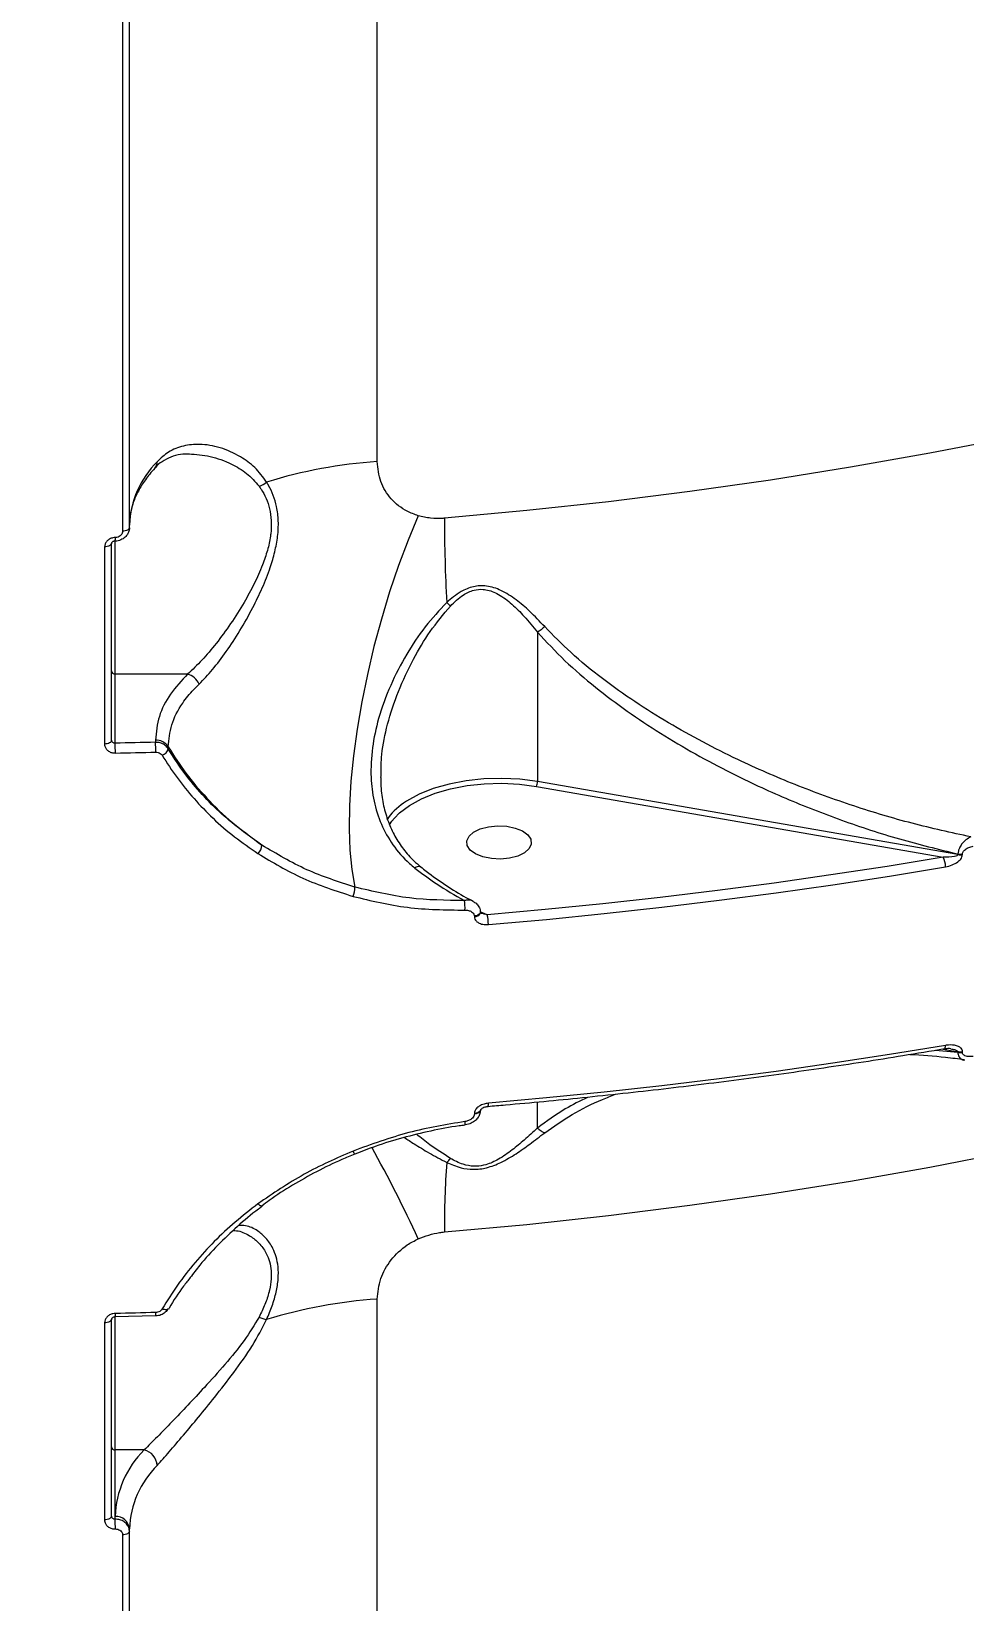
# Model space of a CAD drawing. Header units: millimetres. Extents: x -6901 to 7060, y -7557 to 6158.
# Drawn here: x 1960.5 to 2090.5, y -2262.1 to -2043.5 of the extents above; entities that cross this region are included whole.
import ezdxf

# ---------------------------------------------------------------- set-up
doc = ezdxf.new("R2010")
doc.units = ezdxf.units.MM
for name, color, linetype in [('DIKOM_ОБЪЕКТ', 7, 'Continuous'), ('DIKOM_РАЗМЕР_ЗОНА', 7, 'Continuous'), ('DIKOM_РАЗМЕР_ОБЪЕКТА', 7, 'Continuous')]:
    doc.layers.add(name, color=color, linetype=linetype)
doc.styles.add('style1', font='arial.ttf', dxfattribs={"width": 0.8})
doc.dimstyles.new('1-50', dxfattribs={"dimtxt": 300, "dimasz": 200, "dimexe": 100, "dimexo": 0, "dimgap": 100, "dimtad": 1, "dimtxsty": 'style1', "dimcen": 200, "dimclrd": 7, "dimclre": 7, "dimclrt": 7, "dimadec": 1, "dimazin": 2, "dimtfac": 1, "dimtmove": 0, "dimatfit": 2, "dimfxl": 0, "dimlwd": 25, "dimlwe": 18, "dimarcsym": 0})

# ---------------------------------------------------------------- blocks, each defined once
blk = doc.blocks.new('*D1')
at = {"layer": 'Defpoints', "color": 0, "transparency": 16777216}
for p in [(-4076.66, -462.32), (4983.51, -3127.59), (4983.51, -6854.07)]:
    blk.add_point(p, dxfattribs=at)
at = {"layer": 'DIKOM_РАЗМЕР_ОБЪЕКТА', "color": 7, "lineweight": 18, "transparency": 16777216}
for p, q in [((-4076.66, -462.32), (-4076.66, -6954.07)), ((4983.51, -3127.59), (4983.51, -6954.07))]:
    blk.add_line(p, q, dxfattribs=at)
at = {"layer": 'DIKOM_РАЗМЕР_ОБЪЕКТА', "color": 7, "lineweight": 25, "transparency": 16777216}
blk.add_line((-3876.66, -6854.07), (4783.51, -6854.07), dxfattribs=at)
at = {"layer": 'DIKOM_РАЗМЕР_ОБЪЕКТА', "color": 7, "transparency": 16777216}
for points in [[(-3876.66, -6820.74), (-3876.66, -6887.4), (-4076.66, -6854.07)], [(4783.51, -6820.74), (4783.51, -6887.4), (4983.51, -6854.07)]]:
    blk.add_solid(points, dxfattribs=at)
at = {"layer": 'DIKOM_РАЗМЕР_ОБЪЕКТА', "color": 7, "transparency": 16777216, "insert": (453.43, -6600.9), "char_height": 300, "attachment_point": 5, "style": 'style1'}
blk.add_mtext('9050', dxfattribs=at)
blk = doc.blocks.new('*D2')
at = {"layer": 'Defpoints', "color": 0, "transparency": 16777216}
for p in [(-1102.73, 4151.17), (-5819.23, -4492.42), (4721.24, -4492.42)]:
    blk.add_point(p, dxfattribs=at)
at = {"layer": 'DIKOM_РАЗМЕР_ОБЪЕКТА', "color": 7, "lineweight": 18, "transparency": 16777216}
for p, q in [((-1102.73, 4151.17), (-5919.23, 4151.17)), ((4721.24, -4492.42), (-5919.23, -4492.42))]:
    blk.add_line(p, q, dxfattribs=at)
at = {"layer": 'DIKOM_РАЗМЕР_ОБЪЕКТА', "color": 7, "lineweight": 25, "transparency": 16777216}
blk.add_line((-5819.23, 3951.17), (-5819.23, -4292.42), dxfattribs=at)
at = {"layer": 'DIKOM_РАЗМЕР_ОБЪЕКТА', "color": 7, "transparency": 16777216}
for points in [[(-5852.56, 3951.17), (-5785.89, 3951.17), (-5819.23, 4151.17)], [(-5852.56, -4292.42), (-5785.89, -4292.42), (-5819.23, -4492.42)]]:
    blk.add_solid(points, dxfattribs=at)
at = {"layer": 'DIKOM_РАЗМЕР_ОБЪЕКТА', "color": 7, "transparency": 16777216, "insert": (-6072.4, -170.63), "char_height": 300, "attachment_point": 5, "rotation": 90, "style": 'style1'}
blk.add_mtext('8650', dxfattribs=at)
blk = doc.blocks.new('*D3')
at = {"layer": 'Defpoints', "color": 0, "transparency": 16777216}
for p in [(-1553.27, 6158.28), (-6450.85, -6312.94), (5659.92, -6312.94)]:
    blk.add_point(p, dxfattribs=at)
at = {"layer": 'DIKOM_РАЗМЕР_ЗОНА', "color": 7, "lineweight": 18, "transparency": 16777216}
for p, q in [((-1553.27, 6158.28), (-6550.85, 6158.28)), ((5659.92, -6312.94), (-6550.85, -6312.94))]:
    blk.add_line(p, q, dxfattribs=at)
at = {"layer": 'DIKOM_РАЗМЕР_ЗОНА', "color": 7, "lineweight": 25, "transparency": 16777216}
blk.add_line((-6450.85, 5958.28), (-6450.85, -6112.94), dxfattribs=at)
at = {"layer": 'DIKOM_РАЗМЕР_ЗОНА', "color": 7, "transparency": 16777216}
for points in [[(-6484.18, 5958.28), (-6417.52, 5958.28), (-6450.85, 6158.28)], [(-6484.18, -6112.94), (-6417.52, -6112.94), (-6450.85, -6312.94)]]:
    blk.add_solid(points, dxfattribs=at)
at = {"layer": 'DIKOM_РАЗМЕР_ЗОНА', "color": 7, "transparency": 16777216, "insert": (-6704.02, -77.33), "char_height": 300, "attachment_point": 5, "rotation": 90, "style": 'style1'}
blk.add_mtext('12500', dxfattribs=at)
blk = doc.blocks.new('*D4')
at = {"layer": 'Defpoints', "color": 0, "transparency": 16777216}
for p in [(-5588.2, -1083.32), (7059.54, -2218.88), (7059.54, -7457.08)]:
    blk.add_point(p, dxfattribs=at)
at = {"layer": 'DIKOM_РАЗМЕР_ЗОНА', "color": 7, "lineweight": 18, "transparency": 16777216}
for p, q in [((-5588.2, -1083.32), (-5588.2, -7557.08)), ((7059.54, -2218.88), (7059.54, -7557.08))]:
    blk.add_line(p, q, dxfattribs=at)
at = {"layer": 'DIKOM_РАЗМЕР_ЗОНА', "color": 7, "lineweight": 25, "transparency": 16777216}
blk.add_line((-5388.2, -7457.08), (6859.54, -7457.08), dxfattribs=at)
at = {"layer": 'DIKOM_РАЗМЕР_ЗОНА', "color": 7, "transparency": 16777216}
for points in [[(-5388.2, -7423.74), (-5388.2, -7490.41), (-5588.2, -7457.08)], [(6859.54, -7423.74), (6859.54, -7490.41), (7059.54, -7457.08)]]:
    blk.add_solid(points, dxfattribs=at)
at = {"layer": 'DIKOM_РАЗМЕР_ЗОНА', "color": 7, "transparency": 16777216, "insert": (735.67, -7203.9), "char_height": 300, "attachment_point": 5, "style": 'style1'}
blk.add_mtext('12650', dxfattribs=at)

msp = doc.modelspace()

# ---------------------------------------------------------------- linework, layer by layer
at = {"layer": 'DIKOM_ОБЪЕКТ', "color": 7, "linetype": 'Continuous', "lineweight": 15}
for p, q in [((2008.684, -2103.38), (2008.684, -1803.371)), ((1973.222, -2041.924), (1973.222, -2113.069)), ((1974.182, -2112.554), (1974.182, -2041.409)), ((1970.716, -2115.26), (1970.716, -2142.689)), ((1971.682, -2142.175), (1971.682, -2114.745)), ((1972.182, -2132.947), (1972.182, -2114.388)), ((2030.994, -2127.137), (2030.994, -2147.922)), ((1982.284, -2132.947), (1972.182, -2132.947)), ((1972.182, -2142.575), (1972.182, -2132.947)), ((1977.795, -2142.137), (1977.795, -2142.445)), ((1979.579, -2143.361), (1979.579, -2143.077)), ((2009.197, -2147.33), (2009.205, -2147.131)), ((2089.524, -2158.089), (2030.994, -2147.922)), ((2030.834, -2148.595), (2087.483, -2158.435)), ((2089.524, -2157.985), (2089.524, -2158.089)), ((2090.162, -2158.09), (2090.162, -2157.985)), ((2022.201, -2166.627), (2022.201, -2166.702)), ((2023.995, -2166.46), (2023.022, -2166.036)), ((2089.524, -2185.623), (2086.418, -2185.34)), ((2087.482, -2185.164), (2089.524, -2185.519)), ((2089.524, -2185.519), (2089.524, -2185.623)), ((2090.162, -2185.623), (2090.162, -2185.519)), ((2022.201, -2194.131), (2022.201, -2194.206)), ((2023.044, -2193.645), (2023.044, -2193.698)), ((2030.994, -2196.136), (2030.994, -2192.538)), ((2020.868, -2195.718), (2020.873, -2195.719)), ((2008.684, -2519.963), (2008.684, -2219.955)), ((1971.682, -2250.178), (1971.682, -2222.748)), ((1972.182, -2240.95), (1972.182, -2222.391)), ((1977.821, -2222.304), (1972.202, -2222.434)), ((1970.716, -2223.263), (1970.716, -2250.692)), ((1976.232, -2240.95), (1972.182, -2240.95)), ((1972.182, -2250.218), (1972.182, -2240.95)), ((1972.182, -2250.578), (1972.182, -2250.218)), ((1973.222, -2252.787), (1973.222, -2323.932)), ((1974.182, -2252.272), (1974.182, -2251.932)), ((1974.182, -2323.417), (1974.182, -2252.272))]:
    msp.add_line(p, q, dxfattribs=at)
at = {"layer": 'DIKOM_ОБЪЕКТ', "color": 7, "linetype": 'Continuous', "lineweight": 15, "flags": 128}
for points in [[(2205.665, -2066.106), (2196.727, -2069.956), (2187.565, -2073.663), (2178.187, -2077.225), (2168.603, -2080.638), (2158.821, -2083.898), (2148.851, -2087.003), (2138.702, -2089.951), (2128.383, -2092.737), (2117.903, -2095.361), (2107.273, -2097.818), (2096.503, -2100.107), (2085.602, -2102.226), (2074.58, -2104.173), (2063.449, -2105.946), (2052.217, -2107.543), (2040.897, -2108.963), (2029.497, -2110.204), (2018.029, -2111.266)], [(2014.388, -2110.913), (2012.981, -2114.294), (2011.649, -2117.842), (2010.403, -2121.523), (2009.257, -2125.301), (2008.223, -2129.137), (2007.309, -2132.994), (2006.525, -2136.835), (2005.879, -2140.62), (2005.377, -2144.313), (2005.024, -2147.878), (2004.824, -2151.278), (2004.778, -2154.481), (2004.888, -2157.455), (2005.151, -2160.171), (2005.566, -2162.601)], [(1974.182, -2112.554), (1974.164, -2112.652), (1974.11, -2112.746), (1974.022, -2112.834), (1973.903, -2112.911), (1973.758, -2112.975), (1973.592, -2113.024), (1973.412, -2113.055), (1973.222, -2113.069)], [(1971.682, -2114.745), (1971.663, -2114.844), (1971.609, -2114.938), (1971.52, -2115.026), (1971.401, -2115.103), (1971.255, -2115.167), (1971.088, -2115.216), (1970.907, -2115.247), (1970.716, -2115.26)], [(1971.682, -2142.175), (1971.663, -2142.273), (1971.609, -2142.368), (1971.52, -2142.455), (1971.401, -2142.533), (1971.255, -2142.597), (1971.088, -2142.645), (1970.907, -2142.677), (1970.716, -2142.689)], [(1977.795, -2142.445), (1977.093, -2142.464), (1976.392, -2142.481), (1975.69, -2142.498), (1974.989, -2142.515), (1974.287, -2142.531), (1973.585, -2142.546), (1972.884, -2142.561), (1972.182, -2142.575)], [(1972.22, -2143.947), (1972.924, -2143.933), (1973.627, -2143.918), (1974.33, -2143.903), (1975.034, -2143.887), (1975.737, -2143.87), (1976.44, -2143.853), (1977.143, -2143.835), (1977.846, -2143.817)], [(2011.066, -2152.99), (2011.786, -2152.267), (2013.168, -2151.228), (2014.842, -2150.309), (2016.768, -2149.532), (2018.902, -2148.915), (2021.193, -2148.473), (2023.588, -2148.217), (2026.032, -2148.151), (2028.466, -2148.278), (2030.834, -2148.595)], [(2030.994, -2147.922), (2028.551, -2147.596), (2026.041, -2147.465), (2023.522, -2147.533), (2021.051, -2147.798), (2018.689, -2148.254), (2016.488, -2148.89), (2014.502, -2149.691), (2012.777, -2150.639), (2012.336, -2150.935)], [(2010.368, -2153.934), (2010.728, -2153.404), (2011.066, -2152.99)], [(2027.891, -2154.382), (2028.898, -2154.79), (2029.641, -2155.327), (2030.06, -2155.95), (2030.121, -2156.609), (2029.819, -2157.25), (2029.178, -2157.822), (2028.251, -2158.277), (2027.113, -2158.579), (2025.855, -2158.704), (2024.58, -2158.642), (2023.391, -2158.396), (2022.384, -2157.988), (2021.641, -2157.451), (2021.222, -2156.828), (2021.161, -2156.169), (2021.463, -2155.528), (2022.104, -2154.956), (2023.031, -2154.501), (2024.169, -2154.199), (2025.427, -2154.074), (2026.702, -2154.137), (2027.891, -2154.382)], [(2087.483, -2158.435), (2079.69, -2159.716), (2071.851, -2160.919), (2063.968, -2162.042), (2056.043, -2163.086), (2048.081, -2164.05), (2040.083, -2164.934), (2032.054, -2165.737), (2023.995, -2166.46)], [(2024.157, -2167.825), (2032.235, -2167.101), (2040.283, -2166.296), (2048.3, -2165.41), (2056.281, -2164.443), (2064.225, -2163.397), (2072.127, -2162.271), (2079.985, -2161.066), (2087.796, -2159.782)], [(2018.029, -2210.611), (2029.497, -2209.55), (2040.897, -2208.308), (2052.217, -2206.888), (2063.449, -2205.291), (2074.58, -2203.518), (2085.602, -2201.572), (2096.503, -2199.453), (2107.273, -2197.164), (2117.903, -2194.706), (2128.383, -2192.083), (2138.702, -2189.296), (2148.851, -2186.349), (2158.821, -2183.244), (2168.603, -2179.983), (2178.187, -2176.57), (2187.565, -2173.009), (2196.727, -2169.302), (2205.665, -2165.452)], [(2023.044, -2166.121), (2023.007, -2166.257), (2022.893, -2166.391), (2022.71, -2166.503), (2022.473, -2166.584), (2022.201, -2166.627)], [(2087.796, -2184.639), (2079.985, -2185.924), (2072.127, -2187.129), (2064.225, -2188.255), (2056.281, -2189.301), (2048.3, -2190.268), (2040.283, -2191.154), (2032.235, -2191.959), (2024.157, -2192.683)], [(2087.65, -2185.136), (2087.657, -2185.135), (2087.704, -2185.102), (2087.743, -2185.033), (2087.772, -2184.93), (2087.79, -2184.797), (2087.796, -2184.639)], [(2023.044, -2193.623), (2023.007, -2193.761), (2022.893, -2193.895), (2022.71, -2194.007), (2022.473, -2194.088), (2022.201, -2194.131)], [(2023.044, -2193.699), (2023.007, -2193.836), (2022.893, -2193.97), (2022.71, -2194.082), (2022.473, -2194.163), (2022.201, -2194.206)], [(1992.595, -2206.979), (1992.553, -2206.997), (1992.487, -2206.991), (1992.404, -2206.956), (1992.305, -2206.893), (1992.196, -2206.804), (1992.079, -2206.693)], [(1971.682, -2222.748), (1971.663, -2222.847), (1971.609, -2222.941), (1971.52, -2223.029), (1971.401, -2223.106), (1971.255, -2223.17), (1971.088, -2223.219), (1970.907, -2223.25), (1970.716, -2223.263)], [(1977.846, -2221.819), (1977.143, -2221.837), (1976.44, -2221.855), (1975.737, -2221.872), (1975.034, -2221.889), (1974.33, -2221.905), (1973.627, -2221.92), (1972.924, -2221.935), (1972.22, -2221.949)], [(1979.554, -2221.308), (1979.519, -2221.355), (1979.443, -2221.405), (1979.34, -2221.433), (1979.213, -2221.44), (1979.068, -2221.423), (1978.908, -2221.384), (1978.741, -2221.325)], [(1971.682, -2250.178), (1971.663, -2250.276), (1971.609, -2250.371), (1971.52, -2250.458), (1971.401, -2250.536), (1971.255, -2250.6), (1971.088, -2250.648), (1970.907, -2250.68), (1970.716, -2250.692)], [(1974.182, -2252.272), (1974.164, -2252.37), (1974.11, -2252.464), (1974.022, -2252.552), (1973.903, -2252.629), (1973.758, -2252.693), (1973.592, -2252.742), (1973.412, -2252.773), (1973.222, -2252.787)]]:
    msp.add_lwpolyline(points, dxfattribs=at)
at = {"layer": 'DIKOM_ОБЪЕКТ', "color": 7, "linetype": 'Continuous', "lineweight": 15}
for centre, radius, start, end in [((1987.295, -2112.689), 13.122, 134.8594, 177.92817), ((1976.726, -2103.423), 1.314, 318.30704, 1.55315), ((2013.146, -2170.753), 67.521, 93.78852, 107.11454), ((1991.364, -2103.994), 2.935, 287.15783, 310.62587), ((2245.823, -2110.839), 227.793, 180.10739, 183.05416), ((1969.761, -2114.096), 2.464, 352.16938, 3.47781), ((2042.084, -2099.513), 33.371, 224.67378, 225.91441), ((1972.149, -2132.479), 0.469, 184.74935, 274.05003), ((1981.557, -2135.368), 2.528, 23.80997, 73.29471), ((1949.295, -2143.899), 22.925, 359.87919, 3.30967), ((1977.852, -2144.192), 2.056, 32.86106, 91.59168), ((1960.875, -2143.768), 16.971, 359.83645, 4.47131), ((1978.319, -2143.03), 1.302, 288.8753, 345.29496), ((2029.565, -2147.938), 1.429, 332.63688, 0.63259), ((2017.099, -2158.066), 8.576, 123.73629, 145.8703), ((1990.738, -2156.599), 1.894, 315.09895, 355.193), ((2084.886, -2159.749), 2.91, 359.36647, 26.84111), ((2089.843, -2156.117), 1.895, 260.29035, 279.68826), ((2089.843, -2156.221), 1.895, 260.29035, 279.68826), ((2002.863, -2162.739), 2.706, 334.70601, 2.9282), ((2016.111, -2165.429), 4.797, 355.45412, 11.42035), ((2022.278, -2165.858), 0.848, 264.81494, 334.36473), ((2018.691, -2167.781), 5.466, 359.53417, 13.98512), ((2089.843, -2183.651), 1.895, 260.29035, 279.68826), ((2089.843, -2183.755), 1.895, 260.29035, 279.68826), ((2023.499, -2192.828), 0.674, 329.45107, 12.46687), ((2020.018, -2195.443), 0.899, 342.14253, 13.27363), ((2006.132, -2199.119), 0.853, 195.41988, 228.719), ((1853.856, -2285.123), 176.584, 24.61908, 29.25843), ((2016.585, -2198.798), 2.769, 309.65102, 325.44169), ((2146.492, -2210.054), 128.464, 175.92755, 180.24877), ((2013.146, -2287.329), 67.522, 93.78846, 107.11417), ((1969.774, -2222.099), 2.45, 352.12792, 3.50004), ((1976.024, -2221.968), 1.828, 349.41306, 4.68762), ((1994.737, -2216.693), 6.277, 246.46246, 256.53746), ((1972.149, -2240.483), 0.468, 184.72752, 274.07186), ((1985.951, -2250.716), 13.778, 134.85988, 177.92783), ((1975.669, -2243.257), 2.375, 3.66269, 76.28453), ((1987.295, -2252.407), 13.122, 134.85991, 177.92794), ((1972.314, -2252.087), 1.874, 4.73647, 94.05881), ((1949.305, -2251.901), 22.915, 359.8787, 3.31044)]:
    msp.add_arc(centre, radius, start, end, dxfattribs=at)
for points, knots in [([(1982.523, -2102.327), (1982.11, -2102.334), (1981.193, -2102.348), (1979.923, -2102.703), (1978.778, -2103.331), (1978.047, -2103.882), (1977.735, -2104.277), (1977.708, -2104.311)], [0, 0, 0, 0, 0.2204458, 0.4894377, 0.7558645, 0.9789997, 1, 1, 1, 1]), ([(1993.275, -2106.222), (1992.753, -2105.515), (1991.706, -2104.098), (1989.43, -2102.503), (1986.815, -2101.328), (1984.09, -2100.866), (1981.673, -2101.112), (1979.655, -2101.889), (1978.553, -2102.911), (1978.039, -2103.387)], [0, 0, 0, 0, 0.1281543, 0.2567384, 0.4268163, 0.5968767, 0.7373103, 0.8775709, 1, 1, 1, 1]), ([(1982.458, -2102.306), (1983.447, -2102.373), (1985.432, -2102.508), (1988.167, -2103.54), (1990.557, -2104.901), (1991.673, -2106.167), (1992.23, -2106.799)], [0, 0, 0, 0, 0.2868242, 0.5754071, 0.7881522, 1, 1, 1, 1]), ([(1977.704, -2104.301), (1977.465, -2104.57), (1976.767, -2105.356), (1975.828, -2106.683), (1974.983, -2108.281), (1974.429, -2109.898), (1974.205, -2111.209), (1974.187, -2111.984), (1974.182, -2112.214)], [0, 0, 0, 0, 0.1033908, 0.3019186, 0.5017484, 0.7047524, 0.9124639, 1, 1, 1, 1]), ([(2014.388, -2110.913), (2013.868, -2110.725), (2012.414, -2110.198), (2010.489, -2108.623), (2008.973, -2106.204), (2008.781, -2104.327), (2008.684, -2103.38)], [0, 0, 0, 0, 0.152962, 0.4283754, 0.7114406, 1, 1, 1, 1]), ([(1992.23, -2106.799), (1992.328, -2106.94), (1992.956, -2107.842), (1993.657, -2109.403), (1993.973, -2111.587), (1993.924, -2112.903), (1993.744, -2114.292), (1993.423, -2115.754), (1992.66, -2117.993), (1991.557, -2120.437), (1990.048, -2123.2), (1988.259, -2126.015), (1986.275, -2128.717), (1984.253, -2131.121), (1982.946, -2132.333), (1982.284, -2132.947)], [0, 0, 0, 0, 0.0201026, 0.1287261, 0.1852697, 0.2440063, 0.2548628, 0.3167936, 0.3805903, 0.4664197, 0.5546313, 0.6638245, 0.7761685, 0.886556, 1, 1, 1, 1]), ([(1983.87, -2134.348), (1984.494, -2133.704), (1985.741, -2132.418), (1987.662, -2129.868), (1989.565, -2126.966), (1991.261, -2123.96), (1992.701, -2120.982), (1993.738, -2118.361), (1994.452, -2115.943), (1994.865, -2113.764), (1994.962, -2111.627), (1994.667, -2109.135), (1993.974, -2107.372), (1993.369, -2106.376), (1993.275, -2106.222)], [0, 0, 0, 0, 0.1101019, 0.2202195, 0.3292883, 0.4383114, 0.5249631, 0.6115171, 0.6753431, 0.7390975, 0.8039963, 0.8688893, 0.9797331, 1, 1, 1, 1]), ([(2018.029, -2111.266), (2017.971, -2111.27), (2017.331, -2111.321), (2016.077, -2111.315), (2014.958, -2111.049), (2014.388, -2110.913)], [0, 0, 0, 0, 0.0468162, 0.5142812, 1, 1, 1, 1]), ([(1974.163, -2112.587), (1974.167, -2112.639), (1974.191, -2112.91), (1974.004, -2113.393), (1973.592, -2113.939), (1972.98, -2114.3), (1972.478, -2114.459), (1972.216, -2114.426), (1972.2, -2114.424)], [0, 0, 0, 0, 0.0531198, 0.2781768, 0.5037848, 0.7375368, 0.9841371, 1, 1, 1, 1]), ([(1973.222, -2113.069), (1973.211, -2113.165), (1973.189, -2113.358), (1973.016, -2113.619), (1972.762, -2113.818), (1972.481, -2113.926), (1972.294, -2113.94), (1972.22, -2113.946)], [0, 0, 0, 0, 0.2142215, 0.4285297, 0.643163, 0.858071, 1, 1, 1, 1]), ([(1972.22, -2113.946), (1972.109, -2113.955), (1971.829, -2113.976), (1971.407, -2114.138), (1971.025, -2114.436), (1970.766, -2114.826), (1970.733, -2115.115), (1970.716, -2115.26)], [0, 0, 0, 0, 0.1418479, 0.3567468, 0.571337, 0.7857472, 1, 1, 1, 1]), ([(1972.202, -2114.435), (1972.171, -2114.435), (1972.085, -2114.436), (1971.947, -2114.476), (1971.817, -2114.544), (1971.729, -2114.626), (1971.684, -2114.706), (1971.68, -2114.732), (1971.682, -2114.747), (1971.682, -2114.748)], [0, 0, 0, 0, 0.0835278, 0.2335063, 0.38719, 0.5494342, 0.7300325, 0.9906089, 1, 1, 1, 1]), ([(2031.994, -2126.351), (2031.311, -2125.629), (2030.048, -2124.293), (2028.043, -2122.559), (2026.063, -2121.293), (2024.021, -2120.594), (2022.05, -2120.681), (2020.103, -2121.497), (2018.991, -2122.436), (2018.353, -2122.976)], [0, 0, 0, 0, 0.1839849, 0.340163, 0.4956566, 0.6241886, 0.7374714, 0.8492182, 1, 1, 1, 1]), ([(2018.866, -2123.484), (2019.425, -2122.939), (2020.383, -2122.003), (2022.018, -2121.218), (2023.139, -2121.121), (2024.307, -2121.27), (2025.742, -2121.864), (2027.477, -2123.208), (2029.267, -2125.004), (2030.385, -2126.386), (2030.994, -2127.137)], [0, 0, 0, 0, 0.1504167, 0.2579324, 0.3421007, 0.3655849, 0.490543, 0.6470396, 0.8079138, 1, 1, 1, 1]), ([(2018.353, -2122.976), (2017.322, -2124.077), (2015.235, -2126.308), (2012.665, -2130.255), (2010.433, -2134.541), (2008.83, -2138.925), (2007.91, -2143.235), (2007.71, -2147.105), (2008.153, -2150.685), (2009.151, -2153.86), (2010.792, -2156.803), (2012.507, -2158.773), (2013.668, -2159.737), (2013.925, -2159.95)], [0, 0, 0, 0, 0.1027358, 0.2080261, 0.319923, 0.4345865, 0.5337334, 0.6355503, 0.7190792, 0.8048828, 0.8885108, 0.975334, 1, 1, 1, 1]), ([(2009.205, -2147.131), (2009.217, -2146.132), (2009.244, -2143.748), (2010.078, -2139.783), (2011.548, -2135.314), (2013.601, -2130.993), (2015.974, -2126.947), (2017.896, -2124.645), (2018.866, -2123.484)], [0, 0, 0, 0, 0.1201928, 0.2866938, 0.4714209, 0.6604392, 0.8286464, 1, 1, 1, 1]), ([(2031.994, -2126.351), (2031.963, -2126.378), (2031.798, -2126.524), (2031.452, -2126.812), (2031.158, -2127.017), (2030.996, -2127.131)], [0, 0, 0, 0, 0.0927063, 0.4977937, 1, 1, 1, 1]), ([(2091.337, -2155.617), (2088.608, -2155.022), (2083.149, -2153.831), (2074.978, -2151.371), (2066.855, -2148.428), (2058.187, -2144.651), (2050.738, -2140.726), (2044.518, -2136.839), (2039.945, -2133.583), (2035.69, -2130.13), (2033.178, -2127.562), (2031.994, -2126.351)], [0, 0, 0, 0, 0.1269751, 0.2539552, 0.3836724, 0.5133753, 0.6746731, 0.7565621, 0.8384277, 0.9238217, 1, 1, 1, 1]), ([(2030.994, -2127.137), (2030.994, -2127.136), (2030.994, -2127.135), (2030.995, -2127.132), (2030.996, -2127.131), (2030.996, -2127.131)], [0, 0, 0, 0, 0.419486, 0.7630073, 1, 1, 1, 1]), ([(2030.996, -2127.131), (2032.244, -2128.473), (2034.756, -2131.174), (2039, -2134.796), (2043.456, -2138.15), (2048.117, -2141.236), (2052.952, -2144.099), (2058.755, -2147.175), (2065.536, -2150.32), (2073.371, -2153.378), (2081.376, -2156.005), (2086.808, -2157.325), (2089.524, -2157.985)], [0, 0, 0, 0, 0.0822817, 0.1655633, 0.2475162, 0.3294891, 0.4129251, 0.4963688, 0.620905, 0.7454527, 0.8727278, 1, 1, 1, 1]), ([(1982.284, -2132.947), (1981.438, -2133.862), (1979.695, -2135.745), (1978.121, -2138.857), (1977.905, -2141.034), (1977.795, -2142.137)], [0, 0, 0, 0, 0.3175155, 0.6539196, 1, 1, 1, 1]), ([(1979.579, -2143.077), (1979.675, -2142.056), (1979.87, -2139.984), (1981.277, -2137.306), (1982.759, -2135.445), (1983.622, -2134.592), (1983.87, -2134.348)], [0, 0, 0, 0, 0.3362359, 0.6822421, 0.9087879, 1, 1, 1, 1]), ([(1970.716, -2142.689), (1970.724, -2142.784), (1970.742, -2143.022), (1970.922, -2143.38), (1971.262, -2143.701), (1971.713, -2143.914), (1972.051, -2143.936), (1972.22, -2143.947)], [0, 0, 0, 0, 0.1405982, 0.3551003, 0.5698518, 0.7848694, 1, 1, 1, 1]), ([(1972.182, -2142.575), (1972.126, -2142.574), (1972.013, -2142.571), (1971.863, -2142.505), (1971.75, -2142.403), (1971.69, -2142.285), (1971.684, -2142.206), (1971.682, -2142.175)], [0, 0, 0, 0, 0.2154791, 0.4306618, 0.645369, 0.8596799, 1, 1, 1, 1]), ([(1979.579, -2143.361), (1979.551, -2143.316), (1979.416, -2143.105), (1979.068, -2142.782), (1978.471, -2142.493), (1978.02, -2142.461), (1977.795, -2142.445)], [0, 0, 0, 0, 0.0806554, 0.3870511, 0.6935729, 1, 1, 1, 1]), ([(1977.846, -2143.817), (1977.959, -2143.823), (1978.185, -2143.836), (1978.485, -2143.976), (1978.659, -2144.135), (1978.727, -2144.24), (1978.741, -2144.262)], [0, 0, 0, 0, 0.3067137, 0.6132731, 0.9194825, 1, 1, 1, 1]), ([(1979.579, -2143.077), (1980.37, -2144.314), (1981.96, -2146.802), (1984.978, -2150.338), (1988.478, -2153.738), (1991.237, -2155.747), (1992.625, -2156.758)], [0, 0, 0, 0, 0.237386, 0.4771591, 0.7370093, 1, 1, 1, 1]), ([(1992.625, -2156.758), (1990.564, -2155.27), (1987.442, -2153.015), (1983.948, -2149.376), (1981.558, -2146.465), (1980.233, -2144.385), (1979.579, -2143.361)], [0, 0, 0, 0, 0.3951692, 0.598673, 0.8021789, 1, 1, 1, 1]), ([(1978.741, -2144.262), (1979.409, -2145.308), (1980.746, -2147.399), (1983.134, -2150.322), (1985.809, -2153.082), (1988.773, -2155.658), (1990.977, -2157.176), (1992.079, -2157.936)], [0, 0, 0, 0, 0.1976807, 0.3953887, 0.59309, 0.7965422, 1, 1, 1, 1]), ([(2009.177, -2147.326), (2009.179, -2147.858), (2009.184, -2149.209), (2009.529, -2151.285), (2010.165, -2153.502), (2011.093, -2155.53), (2012.294, -2157.347), (2013.514, -2158.78), (2014.433, -2159.509), (2014.774, -2159.779)], [0, 0, 0, 0, 0.109936, 0.2787611, 0.4441576, 0.6031239, 0.7585694, 0.9104328, 1, 1, 1, 1]), ([(2005.566, -2162.601), (2003.294, -2161.87), (1998.697, -2160.39), (1994.664, -2157.978), (1992.625, -2156.758)], [0, 0, 0, 0, 0.4941596, 1, 1, 1, 1]), ([(2091.337, -2155.617), (2091.102, -2155.743), (2090.639, -2155.989), (2090.082, -2156.565), (2089.745, -2157.113), (2089.566, -2157.578), (2089.538, -2157.847), (2089.524, -2157.985)], [0, 0, 0, 0, 0.2736117, 0.5372338, 0.7207869, 0.8565591, 1, 1, 1, 1]), ([(2090.162, -2157.985), (2090.171, -2157.916), (2090.189, -2157.777), (2090.335, -2157.55), (2090.617, -2157.295), (2091.073, -2157.055), (2091.442, -2156.969), (2091.636, -2156.924)], [0, 0, 0, 0, 0.1189672, 0.2374302, 0.4123021, 0.6910201, 1, 1, 1, 1]), ([(1992.079, -2157.936), (1994.115, -2159.153), (1998.236, -2161.617), (2002.934, -2163.13), (2005.31, -2163.896)], [0, 0, 0, 0, 0.4941773, 1, 1, 1, 1]), ([(2089.524, -2158.089), (2089.521, -2158.104), (2089.517, -2158.136), (2089.472, -2158.189), (2089.327, -2158.28), (2088.666, -2158.452), (2088.013, -2158.443), (2087.483, -2158.435)], [0, 0, 0, 0, 0.0233244, 0.0519755, 0.1042296, 0.2733735, 1, 1, 1, 1]), ([(2087.796, -2159.782), (2088.107, -2159.71), (2088.703, -2159.573), (2089.437, -2159.181), (2089.888, -2158.77), (2090.119, -2158.412), (2090.148, -2158.197), (2090.162, -2158.09)], [0, 0, 0, 0, 0.3089084, 0.5923494, 0.7697289, 0.8844907, 1, 1, 1, 1]), ([(2014.737, -2159.826), (2014.688, -2159.788), (2014.571, -2159.698), (2014.283, -2159.762), (2014.046, -2159.877), (2013.941, -2159.941), (2013.925, -2159.95)], [0, 0, 0, 0, 0.2986234, 0.7073457, 0.9545742, 1, 1, 1, 1]), ([(2013.925, -2159.95), (2014.91, -2160.693), (2017.167, -2162.392), (2019.499, -2163.727), (2020.813, -2164.479)], [0, 0, 0, 0, 0.4365734, 1, 1, 1, 1]), ([(2014.75, -2159.779), (2015.005, -2159.987), (2016.15, -2160.926), (2018.252, -2162.357), (2020.438, -2163.745), (2021.709, -2164.391), (2022.046, -2164.562)], [0, 0, 0, 0, 0.1077401, 0.4853528, 0.8633568, 1, 1, 1, 1]), ([(2020.813, -2164.479), (2018.242, -2164.449), (2013.035, -2164.39), (2008.076, -2163.202), (2005.566, -2162.601)], [0, 0, 0, 0, 0.4937675, 1, 1, 1, 1]), ([(2005.31, -2163.896), (2007.812, -2164.496), (2012.878, -2165.711), (2018.199, -2165.776), (2020.893, -2165.809)], [0, 0, 0, 0, 0.4937612, 1, 1, 1, 1]), ([(2022.024, -2164.602), (2021.991, -2164.579), (2021.81, -2164.453), (2021.384, -2164.397), (2020.992, -2164.453), (2020.813, -2164.479)], [0, 0, 0, 0, 0.1046236, 0.5904299, 1, 1, 1, 1]), ([(2020.893, -2165.809), (2021.058, -2165.816), (2021.387, -2165.831), (2021.794, -2165.993), (2022.059, -2166.216), (2022.184, -2166.434), (2022.196, -2166.572), (2022.201, -2166.627)], [0, 0, 0, 0, 0.2718085, 0.538825, 0.7375827, 0.8966127, 1, 1, 1, 1]), ([(2022.038, -2164.62), (2022.177, -2164.691), (2022.503, -2164.857), (2022.85, -2165.308), (2023.048, -2165.769), (2023.025, -2166.043), (2023.018, -2166.119)], [0, 0, 0, 0, 0.243372, 0.5722523, 0.8812549, 1, 1, 1, 1]), ([(2022.201, -2166.702), (2022.216, -2166.82), (2022.247, -2167.057), (2022.491, -2167.385), (2022.917, -2167.672), (2023.509, -2167.841), (2023.953, -2167.83), (2024.157, -2167.825)], [0, 0, 0, 0, 0.1523131, 0.3040526, 0.5080474, 0.7732332, 1, 1, 1, 1]), ([(2023.03, -2166.126), (2023.029, -2166.124), (2023.024, -2166.117), (2023.058, -2166.154), (2023.122, -2166.199), (2023.18, -2166.219), (2023.195, -2166.224)], [0, 0, 0, 0, 0.1288308, 0.4928301, 0.874704, 1, 1, 1, 1]), ([(2023.995, -2166.46), (2023.859, -2166.433), (2023.589, -2166.38), (2023.326, -2166.276), (2023.195, -2166.224)], [0, 0, 0, 0, 0.5019468, 1, 1, 1, 1]), ([(2087.65, -2185.136), (2085.728, -2185.458), (2080.155, -2186.391), (2070.857, -2187.818), (2059.735, -2189.362), (2048.534, -2190.747), (2037.461, -2191.951), (2029.296, -2192.725), (2024.894, -2193.101), (2024.079, -2193.171)], [0, 0, 0, 0, 0.0925235, 0.2683114, 0.4441007, 0.6198878, 0.7956732, 0.9622071, 1, 1, 1, 1]), ([(2088.565, -2185.122), (2088.536, -2185.115), (2088.363, -2185.079), (2088.043, -2185.075), (2087.757, -2185.129), (2087.649, -2185.149)], [0, 0, 0, 0, 0.1120749, 0.6652036, 1, 1, 1, 1]), ([(2090.162, -2185.519), (2090.153, -2185.436), (2090.133, -2185.252), (2089.945, -2184.985), (2089.587, -2184.748), (2088.915, -2184.56), (2088.279, -2184.563), (2087.849, -2184.631), (2087.796, -2184.639)], [0, 0, 0, 0, 0.0928171, 0.2061711, 0.369275, 0.5724284, 0.9471571, 1, 1, 1, 1]), ([(2088.578, -2185.119), (2088.735, -2185.149), (2088.999, -2185.201), (2089.306, -2185.307), (2089.464, -2185.403), (2089.514, -2185.471), (2089.523, -2185.501), (2089.524, -2185.516), (2089.524, -2185.519)], [0, 0, 0, 0, 0.4396394, 0.7424993, 0.9023333, 0.9512768, 0.9924186, 1, 1, 1, 1]), ([(2090.452, -2186.656), (2089.574, -2186.538), (2087.033, -2186.197), (2084.509, -2186.036), (2082.857, -2185.931)], [0, 0, 0, 0, 0.3455463, 1, 1, 1, 1]), ([(2089.524, -2185.623), (2089.533, -2185.728), (2089.555, -2185.955), (2089.697, -2186.279), (2089.966, -2186.541), (2090.236, -2186.693), (2090.42, -2186.683), (2090.45, -2186.682)], [0, 0, 0, 0, 0.1760592, 0.3839464, 0.6532653, 0.9438263, 1, 1, 1, 1]), ([(2091.636, -2186.17), (2091.36, -2186.198), (2090.962, -2186.238), (2090.514, -2186.107), (2090.296, -2185.962), (2090.18, -2185.793), (2090.168, -2185.676), (2090.162, -2185.623)], [0, 0, 0, 0, 0.4370838, 0.6288751, 0.7909276, 0.9060549, 1, 1, 1, 1]), ([(2037.979, -2191.868), (2036.922, -2192.384), (2034.428, -2193.604), (2032.251, -2195.215), (2030.996, -2196.143)], [0, 0, 0, 0, 0.4234544, 1, 1, 1, 1]), ([(2031.994, -2196.804), (2033.247, -2195.934), (2035.767, -2194.185), (2039.145, -2192.479), (2041.252, -2191.677), (2041.86, -2191.446)], [0, 0, 0, 0, 0.4127259, 0.8303919, 1, 1, 1, 1]), ([(2023.025, -2193.697), (2023.02, -2193.847), (2023.009, -2194.181), (2022.761, -2194.665), (2022.346, -2195.127), (2021.735, -2195.502), (2021.208, -2195.683), (2020.904, -2195.712), (2020.872, -2195.715)], [0, 0, 0, 0, 0.1400711, 0.312814, 0.4978306, 0.7168518, 0.970725, 1, 1, 1, 1]), ([(2022.201, -2194.206), (2022.196, -2194.262), (2022.184, -2194.403), (2022.06, -2194.641), (2021.793, -2194.907), (2021.388, -2195.135), (2021.058, -2195.203), (2020.893, -2195.237)], [0, 0, 0, 0, 0.1033652, 0.2624293, 0.4611563, 0.7281908, 1, 1, 1, 1]), ([(2024.157, -2192.683), (2023.953, -2192.712), (2023.509, -2192.776), (2022.917, -2193.044), (2022.491, -2193.401), (2022.247, -2193.769), (2022.216, -2194.011), (2022.201, -2194.131)], [0, 0, 0, 0, 0.2267734, 0.4919837, 0.6959827, 0.8477269, 1, 1, 1, 1]), ([(2024.078, -2193.174), (2024.066, -2193.174), (2023.881, -2193.178), (2023.583, -2193.262), (2023.278, -2193.414), (2023.13, -2193.533), (2023.067, -2193.605), (2023.042, -2193.648), (2023.042, -2193.649), (2023.042, -2193.649)], [0, 0, 0, 0, 0.0276236, 0.4258536, 0.6550019, 0.7883011, 0.8759355, 0.9422947, 1, 1, 1, 1]), ([(2020.893, -2195.237), (2018.265, -2195.675), (2012.945, -2196.561), (2007.876, -2198.41), (2005.31, -2199.346)], [0, 0, 0, 0, 0.4937919, 1, 1, 1, 1]), ([(2020.872, -2195.75), (2020.608, -2195.78), (2019.022, -2195.959), (2016.128, -2196.527), (2012.23, -2197.471), (2008.697, -2198.553), (2006.52, -2199.414), (2005.579, -2199.787)], [0, 0, 0, 0, 0.0505459, 0.3034143, 0.5561178, 0.8082356, 1, 1, 1, 1]), ([(2030.994, -2196.136), (2030.385, -2196.695), (2029.278, -2197.711), (2027.491, -2199.211), (2025.757, -2200.446), (2024.026, -2201.259), (2022.815, -2201.465), (2021.731, -2201.467), (2020.381, -2201.198), (2019.424, -2200.674), (2018.866, -2200.369)], [0, 0, 0, 0, 0.1920871, 0.3493664, 0.509442, 0.6344007, 0.7186222, 0.7420634, 0.8495827, 1, 1, 1, 1]), ([(2030.996, -2196.143), (2030.996, -2196.143), (2030.994, -2196.141), (2030.994, -2196.139), (2030.994, -2196.137), (2030.994, -2196.136)], [0, 0, 0, 0, 0.2860249, 0.680672, 1, 1, 1, 1]), ([(2030.996, -2196.143), (2031.158, -2196.289), (2031.451, -2196.554), (2031.797, -2196.734), (2031.963, -2196.793), (2031.994, -2196.804)], [0, 0, 0, 0, 0.4994275, 0.9073213, 1, 1, 1, 1]), ([(2012.441, -2197.46), (2012.892, -2197.745), (2013.921, -2198.394), (2015.873, -2199.626), (2017.526, -2200.496), (2018.353, -2200.93)], [0, 0, 0, 0, 0.280199, 0.6403284, 1, 1, 1, 1]), ([(2018.866, -2200.369), (2017.868, -2199.724), (2016.091, -2198.575), (2014.758, -2197.505), (2014.175, -2197.036)], [0, 0, 0, 0, 0.5617657, 1, 1, 1, 1]), ([(2018.353, -2200.93), (2018.991, -2201.205), (2020.103, -2201.683), (2022.05, -2201.972), (2024.021, -2201.725), (2026.063, -2200.903), (2028.043, -2199.73), (2030.048, -2198.296), (2031.311, -2197.327), (2031.994, -2196.804)], [0, 0, 0, 0, 0.1507781, 0.2625268, 0.3758085, 0.5043446, 0.6598347, 0.8160148, 1, 1, 1, 1]), ([(2005.31, -2199.346), (2002.988, -2200.362), (1998.289, -2202.418), (1994.165, -2205.257), (1992.079, -2206.693)], [0, 0, 0, 0, 0.4941705, 1, 1, 1, 1]), ([(2005.581, -2199.791), (2004.963, -2200.034), (2003.133, -2200.754), (2000.21, -2202.19), (1996.842, -2204.088), (1994.311, -2205.712), (1992.957, -2206.74), (1992.611, -2207.003)], [0, 0, 0, 0, 0.1318474, 0.390341, 0.650013, 0.9107003, 1, 1, 1, 1]), ([(1992.079, -2206.693), (1991.007, -2207.522), (1988.863, -2209.181), (1985.945, -2211.921), (1983.254, -2214.855), (1980.808, -2217.982), (1979.43, -2220.211), (1978.741, -2221.325)], [0, 0, 0, 0, 0.1978327, 0.3955006, 0.5931683, 0.7965812, 1, 1, 1, 1]), ([(1992.661, -2207.058), (1992.489, -2207.181), (1991.27, -2208.046), (1989.185, -2209.835), (1986.449, -2212.432), (1984.255, -2214.817), (1983.078, -2216.378), (1982.639, -2216.96)], [0, 0, 0, 0, 0.0436042, 0.3078533, 0.5739153, 0.8411896, 1, 1, 1, 1]), ([(1988.63, -2210.409), (1988.783, -2210.413), (1989.557, -2210.433), (1990.742, -2210.969), (1992.11, -2211.958), (1993.254, -2213.411), (1993.905, -2215.205), (1993.961, -2217.124), (1993.792, -2218.252), (1993.499, -2219.44), (1993.081, -2220.694), (1992.514, -2221.863), (1992.23, -2222.447)], [0, 0, 0, 0, 0.0403931, 0.2040704, 0.3320476, 0.4598299, 0.6272794, 0.7139786, 0.8006766, 0.8133752, 0.9066109, 1, 1, 1, 1]), ([(1993.275, -2222.797), (1993.547, -2222.158), (1994.091, -2220.88), (1994.654, -2218.972), (1994.937, -2217.128), (1994.91, -2214.964), (1994.305, -2212.987), (1993.226, -2211.405), (1991.936, -2210.32), (1990.642, -2209.7), (1989.73, -2209.691), (1989.412, -2209.688)], [0, 0, 0, 0, 0.0900012, 0.179899, 0.270667, 0.3614193, 0.5230661, 0.6440432, 0.7651686, 0.918054, 1, 1, 1, 1]), ([(2008.684, -2219.955), (2008.781, -2218.993), (2008.973, -2217.089), (2010.489, -2214.451), (2012.414, -2212.587), (2013.868, -2211.831), (2014.388, -2211.561)], [0, 0, 0, 0, 0.2885742, 0.5716264, 0.8470403, 1, 1, 1, 1]), ([(2014.388, -2211.561), (2015.368, -2211.201), (2016.451, -2210.803), (2017.694, -2210.643), (2017.915, -2210.622), (2018.029, -2210.611)], [0, 0, 0, 0, 0.8217557, 0.9078691, 1, 1, 1, 1]), ([(1982.639, -2216.96), (1982.329, -2217.355), (1981.259, -2218.718), (1980.268, -2220.194), (1979.671, -2221.299), (1979.643, -2221.353)], [0, 0, 0, 0, 0.2795362, 0.965346, 1, 1, 1, 1]), ([(1972.22, -2221.949), (1972.109, -2221.958), (1971.829, -2221.979), (1971.407, -2222.141), (1971.025, -2222.439), (1970.766, -2222.829), (1970.733, -2223.118), (1970.716, -2223.263)], [0, 0, 0, 0, 0.1418515, 0.3567307, 0.5713357, 0.7856989, 1, 1, 1, 1]), ([(1972.202, -2222.438), (1972.171, -2222.438), (1972.085, -2222.439), (1971.947, -2222.479), (1971.817, -2222.548), (1971.729, -2222.629), (1971.684, -2222.709), (1971.68, -2222.735), (1971.682, -2222.75), (1971.682, -2222.751)], [0, 0, 0, 0, 0.0835433, 0.2335331, 0.3871468, 0.5495826, 0.7302102, 0.9908288, 1, 1, 1, 1]), ([(1992.23, -2222.447), (1991.567, -2223.554), (1990.182, -2225.864), (1987.462, -2229.09), (1984.794, -2232.068), (1982.29, -2234.737), (1980.081, -2237.05), (1977.997, -2239.204), (1976.826, -2240.363), (1976.232, -2240.95)], [0, 0, 0, 0, 0.146375, 0.3054965, 0.4689922, 0.6008957, 0.7350991, 0.8657007, 1, 1, 1, 1]), ([(1979.533, -2221.304), (1979.491, -2221.384), (1979.344, -2221.664), (1978.892, -2222.018), (1978.329, -2222.281), (1977.953, -2222.273), (1977.821, -2222.27)], [0, 0, 0, 0, 0.1326127, 0.4638278, 0.8122949, 1, 1, 1, 1]), ([(1978.741, -2221.325), (1978.68, -2221.408), (1978.558, -2221.575), (1978.269, -2221.745), (1978.019, -2221.81), (1977.876, -2221.817), (1977.846, -2221.819)], [0, 0, 0, 0, 0.305644, 0.6116192, 0.9180228, 1, 1, 1, 1]), ([(1978.039, -2243.105), (1978.584, -2242.499), (1979.693, -2241.265), (1981.667, -2238.941), (1983.795, -2236.386), (1986.166, -2233.478), (1988.73, -2230.172), (1991.338, -2226.579), (1992.648, -2224.022), (1993.275, -2222.797)], [0, 0, 0, 0, 0.1295359, 0.263505, 0.3938333, 0.5268941, 0.6860431, 0.8495362, 1, 1, 1, 1]), ([(1970.716, -2250.692), (1970.724, -2250.787), (1970.742, -2251.025), (1970.922, -2251.384), (1971.262, -2251.704), (1971.713, -2251.917), (1972.051, -2251.939), (1972.22, -2251.95)], [0, 0, 0, 0, 0.1406379, 0.3551346, 0.5698808, 0.7848931, 1, 1, 1, 1]), ([(1972.182, -2250.578), (1972.126, -2250.577), (1972.013, -2250.574), (1971.863, -2250.508), (1971.75, -2250.406), (1971.69, -2250.288), (1971.684, -2250.209), (1971.682, -2250.178)], [0, 0, 0, 0, 0.2155201, 0.4305753, 0.6452555, 0.8595393, 1, 1, 1, 1]), ([(1974.182, -2252.272), (1974.172, -2252.146), (1974.148, -2251.829), (1973.909, -2251.349), (1973.456, -2250.918), (1972.857, -2250.628), (1972.407, -2250.595), (1972.182, -2250.578)], [0, 0, 0, 0, 0.1407397, 0.3554622, 0.5702928, 0.785167, 1, 1, 1, 1]), ([(1972.22, -2251.95), (1972.333, -2251.957), (1972.558, -2251.972), (1972.859, -2252.114), (1973.085, -2252.326), (1973.205, -2252.565), (1973.218, -2252.724), (1973.222, -2252.787)], [0, 0, 0, 0, 0.2151526, 0.4302129, 0.6450128, 0.8594701, 1, 1, 1, 1])]:
    msp.add_open_spline(points, degree=3, knots=knots, dxfattribs=at)

# ---------------------------------------------------------------- dimensions: what is measured, and where the dimension line sits
at = {"layer": 'DIKOM_РАЗМЕР_ЗОНА'}
dim = msp.add_linear_dim(base=(-6450.85, -6312.937), p1=(-1553.272, 6158.285), p2=(5659.925, -6312.937), angle=90, text='12500', dimstyle='1-50', dxfattribs=at)
dim.commit()
dim.dimension.update_dxf_attribs({"geometry": '*D3', "text_midpoint": (-6450.85, -77.326), "dimtype": 160})
dim = msp.add_linear_dim(base=(7059.538, -7457.077), p1=(-5588.199, -1083.325), p2=(7059.538, -2218.883), text='12650', dimstyle='1-50', dxfattribs=at)
dim.commit()
dim.dimension.update_dxf_attribs({"geometry": '*D4', "text_midpoint": (735.669, -7457.077), "dimtype": 160})
at = {"layer": 'DIKOM_РАЗМЕР_ОБЪЕКТА'}
dim = msp.add_linear_dim(base=(-5819.225, -4492.425), p1=(-1102.732, 4151.169), p2=(4721.24, -4492.425), angle=90, text='8650', dimstyle='1-50', dxfattribs=at)
dim.commit()
dim.dimension.update_dxf_attribs({"geometry": '*D2', "text_midpoint": (-5819.225, -170.628), "dimtype": 160})
dim = msp.add_linear_dim(base=(4983.514, -6854.07), p1=(-4076.663, -462.325), p2=(4983.514, -3127.595), text='9050', dimstyle='1-50', dxfattribs=at)
dim.commit()
dim.dimension.update_dxf_attribs({"geometry": '*D1', "text_midpoint": (453.425, -6854.07), "dimtype": 160})

doc.saveas('drawing.dxf')
